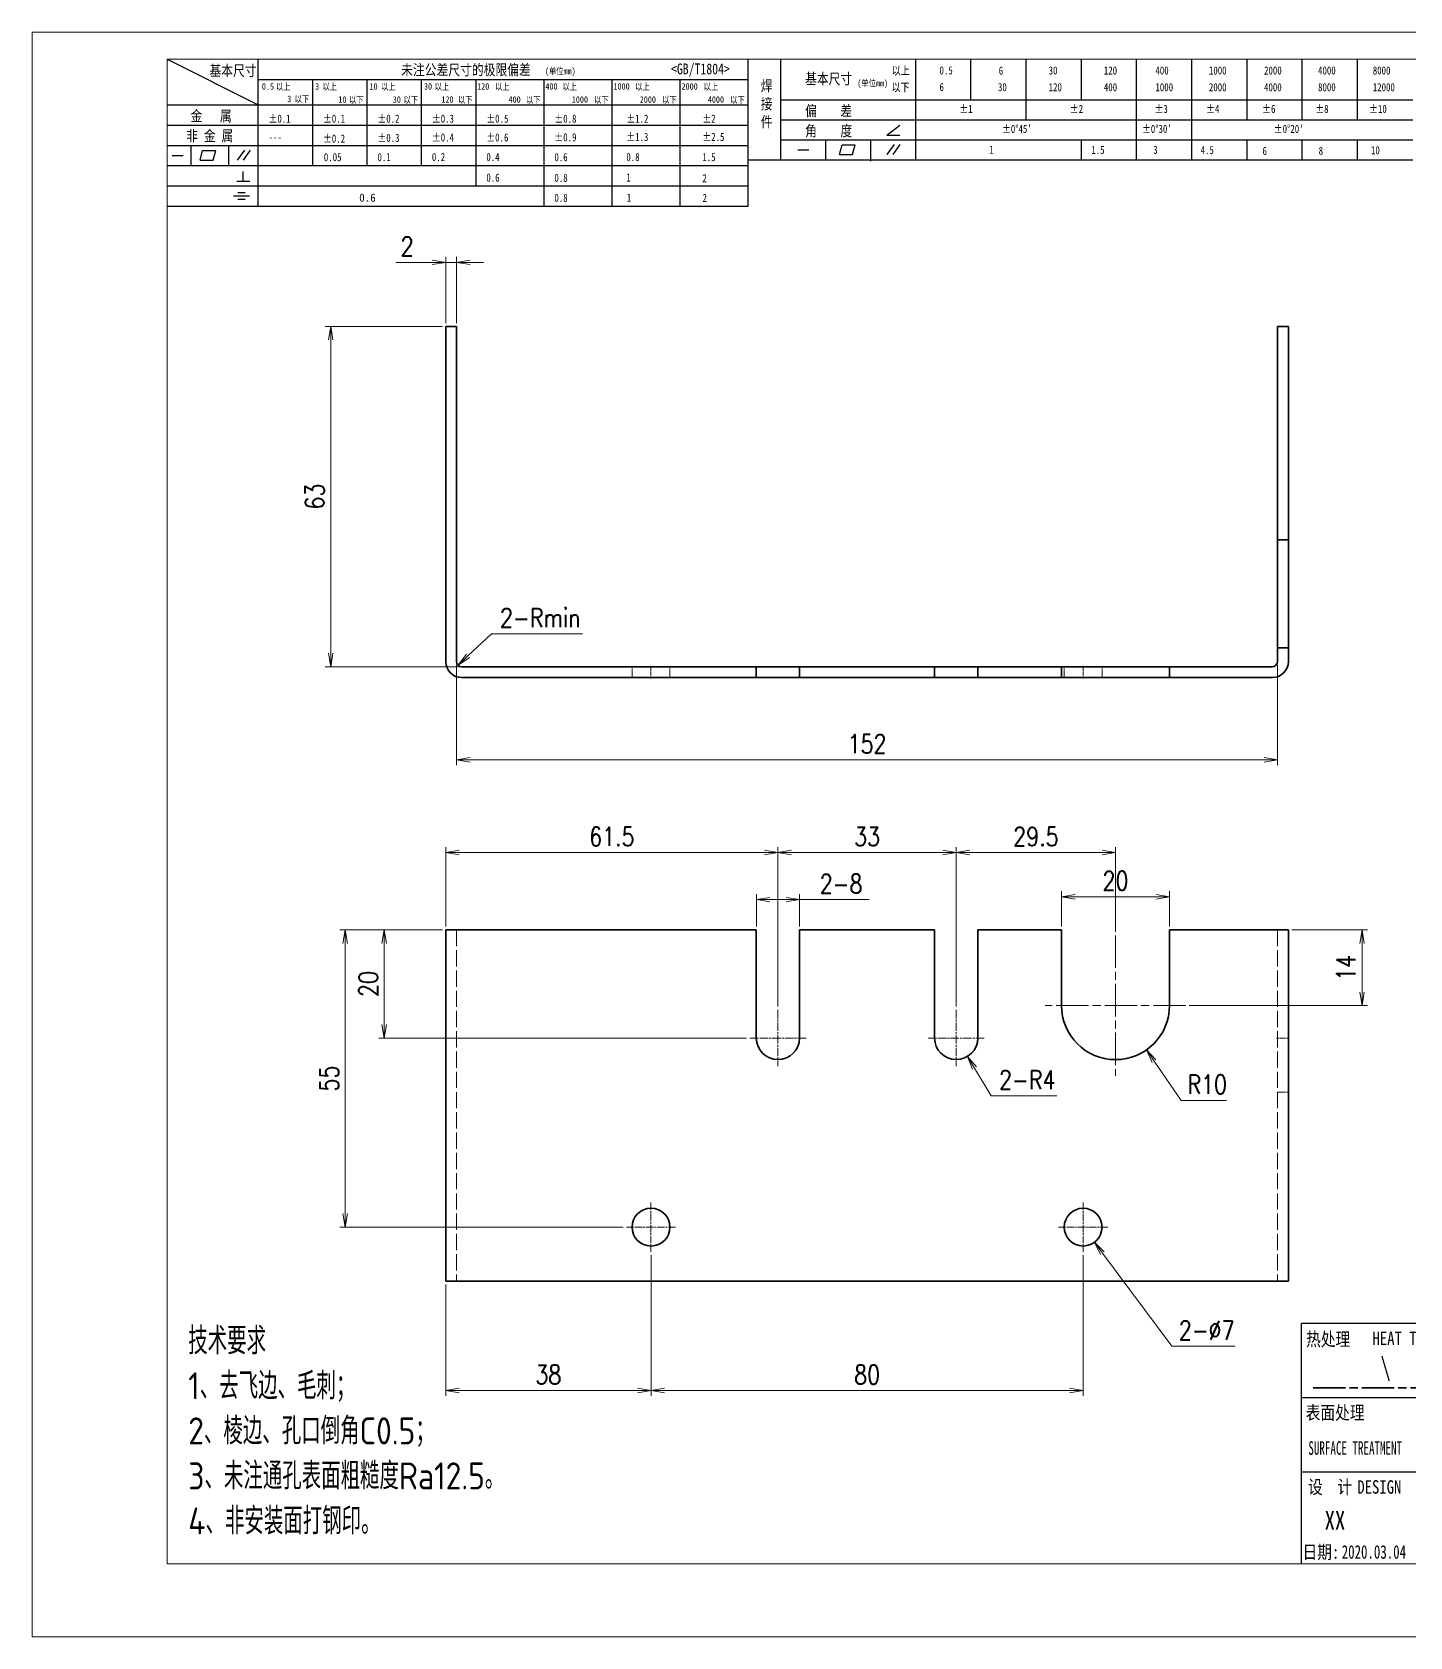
# Model space of a CAD drawing. Header units: inches. Extents: x 269 to 10986, y 1043 to 4337.
# Drawn here: x 7629.2 to 7884.3, y 1711.2 to 2008.2 of the extents above; entities that cross this region are included whole.
import ezdxf
from ezdxf.enums import TextEntityAlignment as Align

# ---------------------------------------------------------------- set-up
doc = ezdxf.new("R2010")
doc.units = ezdxf.units.IN
doc.header["$MEASUREMENT"] = 0
doc.linetypes.add('AM_ISO02W050x2', pattern=[3.75, 3, -0.75])
doc.linetypes.add('AM_ISO08W050x2', pattern=[9, 6, -0.75, 1.5, -0.75])
for name, color, linetype, lineweight in [('中心线', 2, 'AM_ISO08W050x2', 18), ('图框', 7, 'Continuous', 18), ('标注线', 3, 'Continuous', 18), ('热处理', 7, 'Continuous', 20), ('粗实线', 7, 'Continuous', 35), ('粗点划线', 6, 'AM_ISO08W050x2', 35), ('虚线', 1, 'AM_ISO02W050x2', 18)]:
    doc.layers.add(name, color=color, linetype=linetype, lineweight=lineweight)
doc.layers.add('图\\M+19E79\\M+195B6\\M+18E9A', color=7, linetype='Continuous')
doc.layers.add('打印', color=7, linetype='Continuous', lineweight=15, plot=False)
doc.layers.add('打印-禁用', color=7, linetype='Continuous', lineweight=15, plot=False)
doc.styles.add('DIM', font='romans.shx', dxfattribs={"width": 0.8, "bigfont": 'bigfont.shx'})
doc.styles.add('国标', font='simfang.ttf', dxfattribs={"width": 0.8})
doc.styles.add('机械长仿宋', font='gbenor.shx', dxfattribs={"height": 1, "bigfont": 'gbcbig.shx'})
doc.dimstyles.new('XR 1-1$0', dxfattribs={"dimtxt": 3.5, "dimasz": 2.5, "dimexe": 1, "dimexo": 0.625, "dimgap": 1.2, "dimtad": 1, "dimzin": 9, "dimdsep": 46, "dimtxsty": 'DIM', "dimblk": 'OPEN', "dimcen": 0, "dimclrd": 8, "dimclre": 8, "dimclrt": 2, "dimazin": 2, "dimtfac": 0.5, "dimtmove": 0, "dimatfit": 3, "dimldrblk": 'OPEN', "dimfxl": 0, "dimtolj": 2, "dimlwd": 18, "dimlwe": 18, "dimarcsym": 0})
doc.dimstyles.new('XR 1-1$3', dxfattribs={"dimtxt": 3.5, "dimasz": 2.5, "dimexe": 1, "dimexo": 0.625, "dimgap": 1.2, "dimtad": 1, "dimtoh": 1, "dimdsep": 46, "dimtxsty": 'DIM', "dimblk": 'OPEN', "dimcen": 0, "dimclrd": 8, "dimclre": 8, "dimclrt": 2, "dimazin": 2, "dimtfac": 0.5, "dimtofl": 0, "dimtmove": 0, "dimatfit": 3, "dimldrblk": 'OPEN', "dimfxl": 0, "dimtolj": 2, "dimlwd": 18, "dimlwe": 18, "dimarcsym": 0})
doc.dimstyles.new('XR 1-1$4', dxfattribs={"dimtxt": 3.5, "dimasz": 2.5, "dimexe": 1, "dimexo": 0.625, "dimgap": 1.2, "dimtad": 1, "dimtoh": 1, "dimdsep": 46, "dimtxsty": 'DIM', "dimblk": 'OPEN', "dimcen": 0, "dimclrd": 8, "dimclre": 8, "dimclrt": 2, "dimazin": 2, "dimtfac": 0.5, "dimtofl": 0, "dimtmove": 0, "dimatfit": 3, "dimldrblk": 'OPEN', "dimfxl": 0, "dimtolj": 2, "dimlwd": 18, "dimlwe": 18, "dimarcsym": 0})

# ---------------------------------------------------------------- blocks, each defined once
blk = doc.blocks.new('GZDEH零件A3图框V01版')
at = {"layer": '图\\M+19E79\\M+195B6\\M+18E9A', "color": 9}
for p, q in [((2882.49, -1554.46), (2899.37, -1562.92)), ((2899.37, -1581.67), (2899.37, -1554.46)), ((2990.09, -1581.67), (2990.09, -1554.46)), ((2996.09, -1573.08), (2996.09, -1554.46)), ((3021.09, -1561.98), (3021.09, -1554.46)), ((3031.31, -1561.98), (3031.31, -1554.46)), ((3041.53, -1561.98), (3041.53, -1554.46)), ((3051.75, -1561.98), (3051.75, -1554.46)), ((3061.98, -1561.98), (3061.98, -1554.46)), ((3072.2, -1561.98), (3072.2, -1554.46)), ((3082.42, -1561.98), (3082.42, -1554.46)), ((3092.64, -1561.98), (3092.64, -1554.46)), ((3102.86, -1561.98), (3102.86, -1554.46)), ((2899.37, -1558.24), (2990.09, -1558.24)), ((2909.45, -1574.17), (2909.45, -1558.24)), ((2919.53, -1574.17), (2919.53, -1558.24)), ((2929.61, -1574.17), (2929.61, -1558.24)), ((2939.69, -1577.92), (2939.69, -1558.24)), ((2952.29, -1581.67), (2952.29, -1558.24)), ((2964.89, -1581.67), (2964.89, -1558.24)), ((2977.49, -1581.67), (2977.49, -1558.24)), ((2996.09, -1561.98), (3113.09, -1561.98)), ((3021.09, -1573.08), (3021.09, -1561.98)), ((3041.53, -1565.68), (3041.53, -1561.98)), ((3061.98, -1573.08), (3061.98, -1561.98)), ((3072.2, -1573.08), (3072.2, -1561.98)), ((3082.42, -1565.68), (3082.42, -1561.98)), ((3092.64, -1565.68), (3092.64, -1561.98)), ((3102.86, -1565.68), (3102.86, -1561.98)), ((2882.49, -1562.92), (2990.09, -1562.92)), ((2882.49, -1566.67), (2990.09, -1566.67)), ((2996.09, -1565.68), (3113.09, -1565.68)), ((3015.75, -1568.51), (3018.15, -1566.66)), ((2882.49, -1570.42), (2990.09, -1570.42)), ((2886.92, -1574.12), (2886.92, -1570.42)), ((2893.91, -1574.12), (2893.91, -1570.42)), ((2996.09, -1569.38), (3113.09, -1569.38)), ((3004.42, -1573.08), (3004.42, -1569.38)), ((3006.97, -1572.12), (3007.45, -1570.33)), ((3007.45, -1570.33), (3009.86, -1570.33)), ((3009.39, -1572.12), (3009.86, -1570.33)), ((3012.75, -1573.08), (3012.75, -1569.38)), ((3015.75, -1568.51), (3018.15, -1568.51)), ((3015.81, -1572.12), (3017.15, -1570.26)), ((3016.89, -1572.12), (3018.23, -1570.26)), ((3051.75, -1573.08), (3051.75, -1569.38)), ((3082.42, -1573.08), (3082.42, -1569.48)), ((3092.64, -1573.08), (3092.64, -1569.38)), ((3102.86, -1573.08), (3102.86, -1569.38)), ((2883.43, -1572.27), (2885.49, -1572.27)), ((2888.59, -1573.16), (2889.07, -1571.37)), ((2888.59, -1573.16), (2891, -1573.16)), ((2889.07, -1571.37), (2891.48, -1571.37)), ((2891, -1573.16), (2891.48, -1571.37)), ((2895.52, -1573.16), (2896.85, -1571.3)), ((2896.6, -1573.16), (2897.94, -1571.3)), ((2990.09, -1573.08), (3113.09, -1573.08)), ((2999.26, -1571.23), (3001.32, -1571.23)), ((3006.97, -1572.12), (3009.39, -1572.12)), ((3012.75, -1573.33), (3012.75, -1573.08)), ((2882.49, -1574.17), (2990.09, -1574.17)), ((2895.42, -1577.05), (2897.81, -1577.05)), ((2896.58, -1577.05), (2896.58, -1575.28)), ((2882.49, -1577.92), (2990.09, -1577.92)), ((2894.79, -1579.77), (2897.77, -1579.77)), ((2895.57, -1579.17), (2896.92, -1579.17)), ((2882.49, -1581.67), (2990.09, -1581.67)), ((2895.57, -1580.37), (2896.93, -1580.37)), ((3272.49, -1788.46), (3092.49, -1788.46)), ((3181.99, -1802.21), (3092.49, -1802.21)), ((3181.99, -1815.96), (3092.49, -1815.96))]:
    blk.add_line(p, q, dxfattribs=at)
at = {"layer": '图\\M+19E79\\M+195B6\\M+18E9A', "color": 7}
blk.add_line((3272.49, -1788.46), (3092.49, -1788.46), dxfattribs=at)
at = {"layer": '图\\M+19E79\\M+195B6\\M+18E9A', "color": 9, "linetype": 'Continuous'}
blk.add_line((3092.49, -1832.96), (3092.49, -1788.46), dxfattribs=at)
at = {"layer": '图框', "linetype": 'Continuous'}
for p, q in [((2882.49, -1554.46), (2882.49, -1832.96)), ((3272.49, -1554.46), (2882.49, -1554.46)), ((2882.49, -1832.96), (3272.49, -1832.96))]:
    blk.add_line(p, q, dxfattribs=at)
at = {"layer": '打印-禁用', "linetype": 'Continuous'}
for p, q in [((2857.49, -1549.46), (2857.49, -1846.46)), ((3277.49, -1549.46), (2857.49, -1549.46)), ((2857.49, -1846.46), (3277.49, -1846.46))]:
    blk.add_line(p, q, dxfattribs=at)
at = {"layer": '图\\M+19E79\\M+195B6\\M+18E9A', "color": 9, "style": '国标'}
for s, height, width, p in [('基本尺寸', 2, 0.8, (2890.33, -1557.58)), ('未注公差尺寸的极限偏差', 2, 0.8, (2925.81, -1557.44)), ('<GB/T1804>', 2, 0.8, (2975.78, -1557.27)), ('以上', 1.5, 0.8, (3016.64, -1557.33)), ('0.5', 1.5, 0.8, (3025.49, -1557.3)), ('6', 1.5, 0.8, (3036.45, -1557.34)), ('30', 1.5, 0.8, (3045.69, -1557.31)), ('120', 1.5, 0.8, (3055.91, -1557.31)), ('400', 1.5, 0.8, (3065.46, -1557.31)), ('1000', 1.5, 0.8, (3075.36, -1557.31)), ('2000', 1.5, 0.8, (3085.57, -1557.31)), ('4000', 1.5, 0.8, (3095.57, -1557.31)), ('8000', 1.5, 0.8, (3105.7, -1557.31)), ('30', 1.2, 0.8, (2930.04, -1560.11)), ('基本尺寸', 2, 0.8, (3000.6, -1559.1)), ('以下', 1.5, 0.8, (3016.58, -1560.43)), ('6', 1.5, 0.8, (3025.49, -1560.38)), ('30', 1.5, 0.8, (3036.31, -1560.39)), ('120', 1.5, 0.8, (3045.69, -1560.41)), ('400', 1.5, 0.8, (3055.91, -1560.41)), ('1000', 1.5, 0.8, (3065.46, -1560.41)), ('2000', 1.5, 0.8, (3075.36, -1560.41)), ('4000', 1.5, 0.8, (3085.57, -1560.41)), ('8000', 1.5, 0.8, (3095.57, -1560.41)), ('12000', 1.5, 0.8, (3105.7, -1560.41)), ('金   属', 2, 0.8, (2886.82, -1565.98)), ('±0.1', 1.5, 0.8, (2901.27, -1566.23)), ('±0.1', 1.5, 0.8, (2911.35, -1566.23)), ('±0.2', 1.5, 0.8, (2921.43, -1566.23)), ('±0.3', 1.5, 0.8, (2931.51, -1566.23)), ('±0.5', 1.5, 0.8, (2941.59, -1566.23)), ('±0.8', 1.5, 0.8, (2954.19, -1566.23)), ('±1.2', 1.5, 0.8, (2967.51, -1566.23)), ('±2', 1.5, 0.8, (2981.58, -1566.23)), ('偏    差', 2, 0.8, (3000.6, -1565.04)), ('±1', 1.5, 0.8, (3029.16, -1564.42)), ('±2', 1.5, 0.8, (3049.61, -1564.42)), ('±3', 1.5, 0.8, (3065.3, -1564.42)), ('±4', 1.5, 0.8, (3074.85, -1564.42)), ('±6', 1.5, 0.8, (3085.22, -1564.42)), ('±8', 1.5, 0.8, (3095.06, -1564.42)), ('±10', 1.5, 0.8, (3105.02, -1564.42)), ('非 金 属', 2, 0.8, (2886.02, -1569.65)), ('±0.3', 1.5, 0.8, (2921.43, -1569.77)), ('±0.4', 1.5, 0.8, (2931.51, -1569.71)), ('±0.6', 1.5, 0.8, (2941.59, -1569.71)), ('±0.9', 1.5, 0.8, (2954.19, -1569.68)), ('±1.3', 1.5, 0.8, (2967.51, -1569.62)), ('±2.5', 1.5, 0.8, (2981.58, -1569.61)), ('角    度', 2, 0.8, (3000.6, -1568.74)), ("±0%%D45'", 1.5, 0.8, (3037.06, -1568.12)), ("±0%%D30'", 1.5, 0.8, (3062.98, -1568.12)), ("±0%%D20'", 1.5, 0.8, (3087.38, -1568.12)), ('---', 1.5, 0.8, (2901.27, -1569.65)), ('±0.2', 1.5, 0.8, (2911.35, -1569.92)), ('1', 1.5, 0.8, (3034.69, -1571.98)), ('1.5', 1.5, 0.8, (3053.59, -1572.01)), ('3', 1.5, 0.8, (3065.05, -1571.98)), ('4.5', 1.5, 0.8, (3073.82, -1572.05)), ('6', 1.5, 0.8, (3085.28, -1572.19)), ('8', 1.5, 0.8, (3095.68, -1572.15)), ('10', 1.5, 0.8, (3105.36, -1572.06)), ('0.1', 1.5, 0.8, (2921.43, -1573.34)), ('0.2', 1.5, 0.8, (2931.51, -1573.33)), ('0.4', 1.5, 0.8, (2941.59, -1573.33)), ('0.6', 1.5, 0.8, (2954.19, -1573.35)), ('0.8', 1.5, 0.8, (2967.51, -1573.33)), ('1.5', 1.5, 0.8, (2981.58, -1573.34)), ('0.6', 1.5, 0.8, (2941.59, -1577.14)), ('0.8', 1.5, 0.8, (2954.19, -1577.17)), ('1', 1.5, 0.8, (2967.51, -1577.12)), ('2', 1.5, 0.8, (2981.58, -1577.26)), ('0.8', 1.5, 0.8, (2954.19, -1580.87)), ('1', 1.5, 0.8, (2967.59, -1580.86)), ('2', 1.5, 0.8, (2981.62, -1580.89)), ('热处理', 2.5, 0.8, (3093.35, -1792.61)), ('表面处理', 2.5, 0.8, (3093.27, -1806.21)), ('SURFACE TREATMENT', 2.5, 0.6, (3093.77, -1812.75)), (' DESIGN', 2.5, 0.8, (3101.47, -1819.96))]:
    blk.add_text(s, height=height, dxfattribs=dict(at, width=width)).set_placement(p)
at = {"layer": '图\\M+19E79\\M+195B6\\M+18E9A', "color": 9, "lineweight": 15, "style": '国标', "width": 0.8}
for s, p in [('(单位mm)', (2952.44, -1557.27)), ('0.5', (2900.03, -1560.11)), ('以上', (2902.64, -1560.16)), ('3', (2909.88, -1560.11)), ('以上', (2911.25, -1560.16)), ('10', (2919.96, -1560.11)), ('以上', (2922.09, -1560.16)), ('以上', (2932.02, -1560.16)), ('120', (2939.88, -1560.11)), ('以上', (2943.21, -1560.16)), ('400', (2952.52, -1560.11)), ('以上', (2955.68, -1560.16)), ('1000', (2965.12, -1560.11)), ('以上', (2969.16, -1560.16)), ('2000', (2977.72, -1560.11)), ('以上', (2981.8, -1560.16)), ('(单位mm)', (3010.27, -1559.51)), ('3', (2904.73, -1562.41)), ('以下', (2906.1, -1562.46)), ('10', (2914.19, -1562.54)), ('以下', (2916.18, -1562.59)), ('30', (2924.27, -1562.54)), ('以下', (2926.26, -1562.59)), ('120', (2933.26, -1562.54)), ('以下', (2936.34, -1562.59)), ('400', (2945.7, -1562.54)), ('以下', (2948.94, -1562.59)), ('1000', (2957.41, -1562.54)), ('以下', (2961.54, -1562.59)), ('2000', (2969.99, -1562.54)), ('以下', (2974.14, -1562.59)), ('4000', (2982.59, -1562.54)), ('以下', (2986.74, -1562.59))]:
    blk.add_text(s, height=1.2, dxfattribs=at).set_placement(p)
at = {"layer": '图\\M+19E79\\M+195B6\\M+18E9A', "color": 9, "lineweight": 13, "style": '国标'}
blk.add_text('0.6', height=1.5, dxfattribs=at).set_placement((2918.05, -1580.85))
at = {"layer": '图\\M+19E79\\M+195B6\\M+18E9A', "color": 9, "style": '国标', "width": 0.8}
for s, p in [('HEAT TREAT', (3112.45, -1792.46)), ('设  计', (3097.79, -1819.96)), ('日期:', (3096.09, -1832))]:
    blk.add_text(s, height=2.5, dxfattribs=at).set_placement(p, align=Align.CENTER)
at = {"layer": '图\\M+19E79\\M+195B6\\M+18E9A', "color": 9, "style": '国标'}
for s, insert, char_height, width, attachment_point in [('焊\\P接\\P件', (2992.39, -1558.41), 2, 3.1877, 1), ('0.05', (2911.51, -1573.37), 1.5, 5.1982, 7)]:
    blk.add_mtext(s, dxfattribs=dict(at, insert=insert, char_height=char_height, width=width, attachment_point=attachment_point))
blk = doc.blocks.new('DEH A3')
at = {"layer": '图框'}
blk.add_blockref('GZDEH零件A3图框V01版', (-2857.49, 1846.46), dxfattribs=at)
blk = doc.blocks.new('_Open')
at = {"color": 0, "linetype": 'ByBlock', "lineweight": -2}
for p, q in [((-1, 0.17), (0, 0)), ((-1, -0.17), (0, 0)), ((0, 0), (-1, 0))]:
    blk.add_line(p, q, dxfattribs=at)
blk = doc.blocks.new('*D689')
at = {"layer": 'Defpoints', "color": 0, "transparency": 16777216}
for p in [(7684.46, 1953.77), (7705.76, 1953.77), (7708.76, 1890.77)]:
    blk.add_point(p, dxfattribs=at)
at = {"layer": '标注线', "color": 8, "lineweight": 18, "transparency": 16777216}
for p, q in [((7705.13, 1953.77), (7683.46, 1953.77)), ((7684.46, 1893.27), (7684.46, 1951.27)), ((7708.13, 1890.77), (7683.46, 1890.77))]:
    blk.add_line(p, q, dxfattribs=at)
at = {"layer": '标注线', "color": 8, "lineweight": 18, "transparency": 16777216, "xscale": 2.5, "yscale": 2.5, "zscale": 2.5}
for p, rotation in [((7684.46, 1953.77), 90), ((7684.46, 1890.77), 270)]:
    blk.add_blockref('_Open', p, dxfattribs=dict(at, rotation=rotation))
at = {"layer": '标注线', "color": 2, "transparency": 16777216, "insert": (7681.51, 1922.27), "char_height": 3.5, "attachment_point": 5, "rotation": 90, "style": 'DIM'}
blk.add_mtext('\\A2;63', dxfattribs=at)
blk = doc.blocks.new('*D690')
at = {"layer": 'Defpoints', "color": 0, "transparency": 16777216}
for p in [(7707.76, 1891.77), (7859.76, 1891.77), (7859.76, 1873.56)]:
    blk.add_point(p, dxfattribs=at)
at = {"layer": '标注线', "color": 8, "lineweight": 18, "transparency": 16777216}
for p, q in [((7707.76, 1891.14), (7707.76, 1872.56)), ((7859.76, 1891.14), (7859.76, 1872.56)), ((7710.26, 1873.56), (7857.26, 1873.56))]:
    blk.add_line(p, q, dxfattribs=at)
at = {"layer": '标注线', "color": 8, "lineweight": 18, "transparency": 16777216, "xscale": 2.5, "yscale": 2.5, "zscale": 2.5, "rotation": 180}
blk.add_blockref('_Open', (7707.76, 1873.56), dxfattribs=at)
at = {"layer": '标注线', "color": 8, "lineweight": 18, "transparency": 16777216, "xscale": 2.5, "yscale": 2.5, "zscale": 2.5}
blk.add_blockref('_Open', (7859.76, 1873.56), dxfattribs=at)
at = {"layer": '标注线', "color": 2, "transparency": 16777216, "insert": (7783.76, 1876.51), "char_height": 3.5, "attachment_point": 5, "style": 'DIM'}
blk.add_mtext('\\A2;152', dxfattribs=at)
blk = doc.blocks.new('*D691')
at = {"layer": 'Defpoints', "color": 0, "transparency": 16777216}
for p in [(7705.76, 1965.62), (7705.76, 1953.77), (7707.76, 1953.77)]:
    blk.add_point(p, dxfattribs=at)
at = {"layer": '标注线', "color": 8, "lineweight": 18, "transparency": 16777216}
for p, q in [((7705.76, 1954.39), (7705.76, 1966.62)), ((7707.76, 1954.39), (7707.76, 1966.62)), ((7703.26, 1965.62), (7696.49, 1965.62)), ((7707.76, 1965.62), (7705.76, 1965.62)), ((7710.26, 1965.62), (7712.76, 1965.62))]:
    blk.add_line(p, q, dxfattribs=at)
at = {"layer": '标注线', "color": 8, "lineweight": 18, "transparency": 16777216, "xscale": 2.5, "yscale": 2.5, "zscale": 2.5}
blk.add_blockref('_Open', (7705.76, 1965.62), dxfattribs=at)
at = {"layer": '标注线', "color": 8, "lineweight": 18, "transparency": 16777216, "xscale": 2.5, "yscale": 2.5, "zscale": 2.5, "rotation": 180}
blk.add_blockref('_Open', (7707.76, 1965.62), dxfattribs=at)
at = {"layer": '标注线', "color": 2, "transparency": 16777216, "insert": (7698.62, 1968.57), "char_height": 3.5, "attachment_point": 5, "style": 'DIM'}
blk.add_mtext('\\A2;2', dxfattribs=at)
blk = doc.blocks.new('*D692')
at = {"layer": 'Defpoints', "color": 0, "transparency": 16777216}
for p in [(7708.03, 1891.09), (7708.76, 1891.77)]:
    blk.add_point(p, dxfattribs=at)
at = {"layer": '标注线', "color": 8, "lineweight": 18, "transparency": 16777216}
for p, q in [((7714.25, 1896.88), (7709.86, 1892.79)), ((7731.05, 1896.88), (7714.25, 1896.88))]:
    blk.add_line(p, q, dxfattribs=at)
at = {"layer": '标注线', "color": 8, "lineweight": 18, "transparency": 16777216, "xscale": 2.5, "yscale": 2.5, "zscale": 2.5, "rotation": 222.9325250744045}
blk.add_blockref('_Open', (7708.03, 1891.09), dxfattribs=at)
at = {"layer": '标注线', "color": 2, "transparency": 16777216, "insert": (7723.25, 1899.83), "char_height": 3.5, "attachment_point": 5, "style": 'DIM'}
blk.add_mtext('\\A2;{\\Fromans,bigfont|c134;2-Rmin}', dxfattribs=at)
blk = doc.blocks.new('*D698')
at = {"layer": 'Defpoints', "color": 0, "transparency": 16777216}
for p in [(7743.76, 1782.52), (7705.76, 1777.07), (7743.76, 1756.84)]:
    blk.add_point(p, dxfattribs=at)
at = {"layer": '标注线', "color": 8, "lineweight": 18, "transparency": 16777216}
for p, q in [((7743.76, 1781.9), (7743.76, 1755.84)), ((7705.76, 1776.45), (7705.76, 1755.84)), ((7708.26, 1756.84), (7741.26, 1756.84))]:
    blk.add_line(p, q, dxfattribs=at)
at = {"layer": '标注线', "color": 8, "lineweight": 18, "transparency": 16777216, "xscale": 2.5, "yscale": 2.5, "zscale": 2.5, "rotation": 180}
blk.add_blockref('_Open', (7705.76, 1756.84), dxfattribs=at)
at = {"layer": '标注线', "color": 8, "lineweight": 18, "transparency": 16777216, "xscale": 2.5, "yscale": 2.5, "zscale": 2.5}
blk.add_blockref('_Open', (7743.76, 1756.84), dxfattribs=at)
at = {"layer": '标注线', "color": 2, "transparency": 16777216, "insert": (7724.76, 1759.79), "char_height": 3.5, "attachment_point": 5, "style": 'DIM'}
blk.add_mtext('\\A2;38', dxfattribs=at)
blk = doc.blocks.new('*D699')
at = {"layer": 'Defpoints', "color": 0, "transparency": 16777216}
for p in [(7823.76, 1782.52), (7743.76, 1781.9), (7823.76, 1756.84)]:
    blk.add_point(p, dxfattribs=at)
at = {"layer": '标注线', "color": 8, "lineweight": 18, "transparency": 16777216}
for p, q in [((7743.76, 1781.27), (7743.76, 1755.84)), ((7823.76, 1781.9), (7823.76, 1755.84)), ((7746.26, 1756.84), (7821.26, 1756.84))]:
    blk.add_line(p, q, dxfattribs=at)
at = {"layer": '标注线', "color": 8, "lineweight": 18, "transparency": 16777216, "xscale": 2.5, "yscale": 2.5, "zscale": 2.5, "rotation": 180}
blk.add_blockref('_Open', (7743.76, 1756.84), dxfattribs=at)
at = {"layer": '标注线', "color": 8, "lineweight": 18, "transparency": 16777216, "xscale": 2.5, "yscale": 2.5, "zscale": 2.5}
blk.add_blockref('_Open', (7823.76, 1756.84), dxfattribs=at)
at = {"layer": '标注线', "color": 2, "transparency": 16777216, "insert": (7783.76, 1759.79), "char_height": 3.5, "attachment_point": 5, "style": 'DIM'}
blk.add_mtext('\\A2;80', dxfattribs=at)
blk = doc.blocks.new('*D700')
at = {"layer": 'Defpoints', "color": 0, "transparency": 16777216}
for p in [(7687.12, 1842.07), (7705.76, 1842.07), (7739.21, 1787.07)]:
    blk.add_point(p, dxfattribs=at)
at = {"layer": '标注线', "color": 8, "lineweight": 18, "transparency": 16777216}
for p, q in [((7705.13, 1842.07), (7686.12, 1842.07)), ((7687.12, 1789.57), (7687.12, 1839.57)), ((7738.58, 1787.07), (7686.12, 1787.07))]:
    blk.add_line(p, q, dxfattribs=at)
at = {"layer": '标注线', "color": 8, "lineweight": 18, "transparency": 16777216, "xscale": 2.5, "yscale": 2.5, "zscale": 2.5}
for p, rotation in [((7687.12, 1842.07), 90), ((7687.12, 1787.07), 270)]:
    blk.add_blockref('_Open', p, dxfattribs=dict(at, rotation=rotation))
at = {"layer": '标注线', "color": 2, "transparency": 16777216, "insert": (7684.17, 1814.57), "char_height": 3.5, "attachment_point": 5, "rotation": 90, "style": 'DIM'}
blk.add_mtext('\\A2;55', dxfattribs=at)
blk = doc.blocks.new('*D701')
at = {"layer": 'Defpoints', "color": 0, "transparency": 16777216}
for p in [(7694.36, 1842.07), (7696.95, 1842.07), (7762.06, 1822.07)]:
    blk.add_point(p, dxfattribs=at)
at = {"layer": '标注线', "color": 8, "lineweight": 18, "transparency": 16777216}
for p, q in [((7696.33, 1842.07), (7693.36, 1842.07)), ((7694.36, 1824.57), (7694.36, 1839.57)), ((7761.43, 1822.07), (7693.36, 1822.07))]:
    blk.add_line(p, q, dxfattribs=at)
at = {"layer": '标注线', "color": 8, "lineweight": 18, "transparency": 16777216, "xscale": 2.5, "yscale": 2.5, "zscale": 2.5}
for p, rotation in [((7694.36, 1842.07), 90), ((7694.36, 1822.07), 270)]:
    blk.add_blockref('_Open', p, dxfattribs=dict(at, rotation=rotation))
at = {"layer": '标注线', "color": 2, "transparency": 16777216, "insert": (7691.41, 1832.07), "char_height": 3.5, "attachment_point": 5, "rotation": 90, "style": 'DIM'}
blk.add_mtext('\\A2;20', dxfattribs=at)
blk = doc.blocks.new('*D702')
at = {"layer": 'Defpoints', "color": 0, "transparency": 16777216}
for p in [(7861.76, 1842.07), (7875.39, 1842.07), (7842.76, 1828.07)]:
    blk.add_point(p, dxfattribs=at)
at = {"layer": '标注线', "color": 8, "lineweight": 18, "transparency": 16777216}
for p, q in [((7862.38, 1842.07), (7876.39, 1842.07)), ((7875.39, 1830.57), (7875.39, 1839.57)), ((7843.38, 1828.07), (7876.39, 1828.07))]:
    blk.add_line(p, q, dxfattribs=at)
at = {"layer": '标注线', "color": 8, "lineweight": 18, "transparency": 16777216, "xscale": 2.5, "yscale": 2.5, "zscale": 2.5}
for p, rotation in [((7875.39, 1842.07), 90), ((7875.39, 1828.07), 270)]:
    blk.add_blockref('_Open', p, dxfattribs=dict(at, rotation=rotation))
at = {"layer": '标注线', "color": 2, "transparency": 16777216, "insert": (7872.44, 1835.07), "char_height": 3.5, "attachment_point": 5, "rotation": 90, "style": 'DIM'}
blk.add_mtext('\\A2;14', dxfattribs=at)
blk = doc.blocks.new('*D703')
at = {"layer": 'Defpoints', "color": 0, "transparency": 16777216}
for p in [(7705.76, 1856.41), (7705.76, 1842.07), (7767.26, 1827.27)]:
    blk.add_point(p, dxfattribs=at)
at = {"layer": '标注线', "color": 8, "lineweight": 18, "transparency": 16777216}
for p, q in [((7705.76, 1842.7), (7705.76, 1857.41)), ((7764.76, 1856.41), (7708.26, 1856.41)), ((7767.26, 1827.9), (7767.26, 1857.41))]:
    blk.add_line(p, q, dxfattribs=at)
at = {"layer": '标注线', "color": 8, "lineweight": 18, "transparency": 16777216, "xscale": 2.5, "yscale": 2.5, "zscale": 2.5, "rotation": 180}
blk.add_blockref('_Open', (7705.76, 1856.41), dxfattribs=at)
at = {"layer": '标注线', "color": 8, "lineweight": 18, "transparency": 16777216, "xscale": 2.5, "yscale": 2.5, "zscale": 2.5}
blk.add_blockref('_Open', (7767.26, 1856.41), dxfattribs=at)
at = {"layer": '标注线', "color": 2, "transparency": 16777216, "insert": (7736.51, 1859.36), "char_height": 3.5, "attachment_point": 5, "style": 'DIM'}
blk.add_mtext('\\A2;61.5', dxfattribs=at)
blk = doc.blocks.new('*D704')
at = {"layer": 'Defpoints', "color": 0, "transparency": 16777216}
for p in [(7800.26, 1856.41), (7767.26, 1846.99), (7800.26, 1827.27)]:
    blk.add_point(p, dxfattribs=at)
at = {"layer": '标注线', "color": 8, "lineweight": 18, "transparency": 16777216}
for p, q in [((7767.26, 1847.61), (7767.26, 1857.41)), ((7769.76, 1856.41), (7797.76, 1856.41)), ((7800.26, 1827.9), (7800.26, 1857.41))]:
    blk.add_line(p, q, dxfattribs=at)
at = {"layer": '标注线', "color": 8, "lineweight": 18, "transparency": 16777216, "xscale": 2.5, "yscale": 2.5, "zscale": 2.5, "rotation": 180}
blk.add_blockref('_Open', (7767.26, 1856.41), dxfattribs=at)
at = {"layer": '标注线', "color": 8, "lineweight": 18, "transparency": 16777216, "xscale": 2.5, "yscale": 2.5, "zscale": 2.5}
blk.add_blockref('_Open', (7800.26, 1856.41), dxfattribs=at)
at = {"layer": '标注线', "color": 2, "transparency": 16777216, "insert": (7783.76, 1859.36), "char_height": 3.5, "attachment_point": 5, "style": 'DIM'}
blk.add_mtext('\\A2;33', dxfattribs=at)
blk = doc.blocks.new('*D705')
at = {"layer": 'Defpoints', "color": 0, "transparency": 16777216}
for p in [(7800.26, 1856.41), (7800.26, 1847.4), (7829.76, 1841.07)]:
    blk.add_point(p, dxfattribs=at)
at = {"layer": '标注线', "color": 8, "lineweight": 18, "transparency": 16777216}
for p, q in [((7800.26, 1848.03), (7800.26, 1857.41)), ((7827.26, 1856.41), (7802.76, 1856.41)), ((7829.76, 1841.7), (7829.76, 1857.41))]:
    blk.add_line(p, q, dxfattribs=at)
at = {"layer": '标注线', "color": 8, "lineweight": 18, "transparency": 16777216, "xscale": 2.5, "yscale": 2.5, "zscale": 2.5, "rotation": 180}
blk.add_blockref('_Open', (7800.26, 1856.41), dxfattribs=at)
at = {"layer": '标注线', "color": 8, "lineweight": 18, "transparency": 16777216, "xscale": 2.5, "yscale": 2.5, "zscale": 2.5}
blk.add_blockref('_Open', (7829.76, 1856.41), dxfattribs=at)
at = {"layer": '标注线', "color": 2, "transparency": 16777216, "insert": (7815.01, 1859.36), "char_height": 3.5, "attachment_point": 5, "style": 'DIM'}
blk.add_mtext('\\A2;29.5', dxfattribs=at)
blk = doc.blocks.new('*D706')
at = {"layer": 'Defpoints', "color": 0, "transparency": 16777216}
for p in [(7771.26, 1847.68), (7763.26, 1842.07), (7771.26, 1842.07)]:
    blk.add_point(p, dxfattribs=at)
at = {"layer": '标注线', "color": 8, "lineweight": 18, "transparency": 16777216}
for p, q in [((7763.26, 1842.7), (7763.26, 1848.68)), ((7765.76, 1847.68), (7768.76, 1847.68)), ((7771.26, 1842.7), (7771.26, 1848.68)), ((7771.26, 1847.68), (7784.16, 1847.68))]:
    blk.add_line(p, q, dxfattribs=at)
at = {"layer": '标注线', "color": 8, "lineweight": 18, "transparency": 16777216, "xscale": 2.5, "yscale": 2.5, "zscale": 2.5, "rotation": 180}
blk.add_blockref('_Open', (7763.26, 1847.68), dxfattribs=at)
at = {"layer": '标注线', "color": 8, "lineweight": 18, "transparency": 16777216, "xscale": 2.5, "yscale": 2.5, "zscale": 2.5}
blk.add_blockref('_Open', (7771.26, 1847.68), dxfattribs=at)
at = {"layer": '标注线', "color": 2, "transparency": 16777216, "insert": (7778.96, 1850.63), "char_height": 3.5, "attachment_point": 5, "style": 'DIM'}
blk.add_mtext('\\A2;{\\Fromans,bigfont|c134;2-}8', dxfattribs=at)
blk = doc.blocks.new('*D707')
at = {"layer": 'Defpoints', "color": 0, "transparency": 16777216}
for p in [(7839.76, 1848.22), (7819.76, 1842.07), (7839.76, 1842.07)]:
    blk.add_point(p, dxfattribs=at)
at = {"layer": '标注线', "color": 8, "lineweight": 18, "transparency": 16777216}
for p, q in [((7819.76, 1842.7), (7819.76, 1849.22)), ((7822.26, 1848.22), (7837.26, 1848.22)), ((7839.76, 1842.7), (7839.76, 1849.22))]:
    blk.add_line(p, q, dxfattribs=at)
at = {"layer": '标注线', "color": 8, "lineweight": 18, "transparency": 16777216, "xscale": 2.5, "yscale": 2.5, "zscale": 2.5, "rotation": 180}
blk.add_blockref('_Open', (7819.76, 1848.22), dxfattribs=at)
at = {"layer": '标注线', "color": 8, "lineweight": 18, "transparency": 16777216, "xscale": 2.5, "yscale": 2.5, "zscale": 2.5}
blk.add_blockref('_Open', (7839.76, 1848.22), dxfattribs=at)
at = {"layer": '标注线', "color": 2, "transparency": 16777216, "insert": (7829.76, 1851.17), "char_height": 3.5, "attachment_point": 5, "style": 'DIM'}
blk.add_mtext('\\A2;20', dxfattribs=at)
blk = doc.blocks.new('*D708')
at = {"layer": 'Defpoints', "color": 0, "transparency": 16777216}
for p in [(7829.76, 1828.07), (7835.46, 1819.86)]:
    blk.add_point(p, dxfattribs=at)
at = {"layer": '标注线', "color": 8, "lineweight": 18, "transparency": 16777216}
for p, q in [((7841.93, 1810.53), (7836.89, 1817.8)), ((7850.33, 1810.53), (7841.93, 1810.53))]:
    blk.add_line(p, q, dxfattribs=at)
at = {"layer": '标注线', "color": 8, "lineweight": 18, "transparency": 16777216, "xscale": 2.5, "yscale": 2.5, "zscale": 2.5, "rotation": 124.7650040463235}
blk.add_blockref('_Open', (7835.46, 1819.86), dxfattribs=at)
at = {"layer": '标注线', "color": 2, "transparency": 16777216, "insert": (7846.73, 1813.48), "char_height": 3.5, "attachment_point": 5, "style": 'DIM'}
blk.add_mtext('\\A2;R10', dxfattribs=at)
blk = doc.blocks.new('*D709')
at = {"layer": 'Defpoints', "color": 0, "transparency": 16777216}
for p in [(7800.26, 1822.07), (7802.33, 1818.65)]:
    blk.add_point(p, dxfattribs=at)
at = {"layer": '标注线', "color": 8, "lineweight": 18, "transparency": 16777216}
for p, q in [((7806.75, 1811.39), (7803.63, 1816.52)), ((7818.88, 1811.39), (7806.75, 1811.39))]:
    blk.add_line(p, q, dxfattribs=at)
at = {"layer": '标注线', "color": 8, "lineweight": 18, "transparency": 16777216, "xscale": 2.5, "yscale": 2.5, "zscale": 2.5, "rotation": 121.2875277247163}
blk.add_blockref('_Open', (7802.33, 1818.65), dxfattribs=at)
at = {"layer": '标注线', "color": 2, "transparency": 16777216, "insert": (7813.42, 1814.34), "char_height": 3.5, "attachment_point": 5, "style": 'DIM'}
blk.add_mtext('\\A2;{\\Fromans,bigfont|c134;2-}R4', dxfattribs=at)
blk = doc.blocks.new('*D710')
at = {"layer": 'Defpoints', "color": 0, "transparency": 16777216}
for p in [(7821.67, 1789.88), (7825.85, 1784.26)]:
    blk.add_point(p, dxfattribs=at)
at = {"layer": '标注线', "color": 8, "lineweight": 18, "transparency": 16777216}
for p, q in [((7840.16, 1765.04), (7827.34, 1782.26)), ((7851.89, 1765.04), (7840.16, 1765.04))]:
    blk.add_line(p, q, dxfattribs=at)
at = {"layer": '标注线', "color": 8, "lineweight": 18, "transparency": 16777216, "xscale": 2.5, "yscale": 2.5, "zscale": 2.5, "rotation": 126.6636203175028}
blk.add_blockref('_Open', (7825.85, 1784.26), dxfattribs=at)
at = {"layer": '标注线', "color": 2, "transparency": 16777216, "insert": (7846.63, 1767.99), "char_height": 3.5, "attachment_point": 5, "style": 'DIM'}
blk.add_mtext('\\A2;2-%%c7', dxfattribs=at)

msp = doc.modelspace()

# ---------------------------------------------------------------- linework, layer by layer
at = {"layer": '中心线', "ltscale": 0.060015}
for p, q in [((7743.757, 1890.967), (7743.757, 1888.567)), ((7823.757, 1890.967), (7823.757, 1888.567))]:
    msp.add_line(p, q, dxfattribs=at)
at = {"layer": '中心线'}
for p, q in [((7829.757, 1841.072), (7829.757, 1815.072)), ((7842.757, 1828.072), (7816.757, 1828.072))]:
    msp.add_line(p, q, dxfattribs=at)
at = {"layer": '中心线', "ltscale": 0.26}
for p, q in [((7767.257, 1827.272), (7767.257, 1816.872)), ((7800.257, 1827.272), (7800.257, 1816.872)), ((7772.457, 1822.072), (7762.057, 1822.072)), ((7805.457, 1822.072), (7795.057, 1822.072))]:
    msp.add_line(p, q, dxfattribs=at)
at = {"layer": '中心线', "ltscale": 0.06}
msp.add_line((7859.557, 1822.072), (7861.957, 1822.072), dxfattribs=at)
at = {"layer": '中心线', "ltscale": 0.2275}
for p, q in [((7743.757, 1791.622), (7743.757, 1782.522)), ((7823.757, 1791.622), (7823.757, 1782.522)), ((7748.307, 1787.072), (7739.207, 1787.072)), ((7828.307, 1787.072), (7819.207, 1787.072))]:
    msp.add_line(p, q, dxfattribs=at)
at = {"layer": '打印'}
msp.add_lwpolyline([(7629.176, 2008.236), (8049.176, 2008.236), (8049.176, 1711.236), (7629.176, 1711.236)], close=True, dxfattribs=at)
at = {"layer": '粗实线', "ltscale": 0.05}
for p, q in [((7707.757, 1953.767), (7705.757, 1953.767)), ((7861.757, 1953.767), (7859.757, 1953.767)), ((7861.757, 1914.267), (7859.757, 1914.267)), ((7861.757, 1894.267), (7859.757, 1894.267)), ((7763.257, 1890.767), (7763.257, 1888.767)), ((7771.257, 1890.767), (7771.257, 1888.767)), ((7796.257, 1890.767), (7796.257, 1888.767)), ((7804.257, 1890.767), (7804.257, 1888.767)), ((7819.757, 1888.767), (7819.757, 1890.767)), ((7839.757, 1888.767), (7839.757, 1890.767))]:
    msp.add_line(p, q, dxfattribs=at)
at = {"layer": '粗实线'}
for p, q in [((7705.757, 1953.767), (7705.757, 1891.767)), ((7707.757, 1891.767), (7707.757, 1953.767)), ((7859.757, 1953.767), (7859.757, 1914.267)), ((7861.757, 1914.267), (7861.757, 1953.767)), ((7859.757, 1914.267), (7859.757, 1894.267)), ((7861.757, 1894.267), (7861.757, 1914.267)), ((7708.757, 1890.767), (7763.257, 1890.767)), ((7796.257, 1890.767), (7771.257, 1890.767)), ((7839.757, 1890.767), (7819.757, 1890.767)), ((7763.257, 1888.767), (7708.757, 1888.767)), ((7771.257, 1888.767), (7796.257, 1888.767)), ((7819.757, 1888.767), (7839.757, 1888.767)), ((7705.757, 1842.072), (7705.757, 1777.072)), ((7763.257, 1842.072), (7708.757, 1842.072)), ((7763.257, 1842.072), (7763.257, 1822.072)), ((7771.257, 1842.072), (7796.257, 1842.072)), ((7771.257, 1822.072), (7771.257, 1842.072)), ((7796.257, 1842.072), (7796.257, 1822.072)), ((7804.257, 1822.072), (7804.257, 1842.072)), ((7861.757, 1842.072), (7861.757, 1777.072)), ((7708.757, 1777.072), (7858.757, 1777.072))]:
    msp.add_line(p, q, dxfattribs=at)
at = {"layer": '粗实线', "ltscale": 0.0625}
for p, q in [((7859.757, 1894.267), (7859.757, 1891.767)), ((7861.757, 1891.767), (7861.757, 1894.267))]:
    msp.add_line(p, q, dxfattribs=at)
at = {"layer": '粗实线', "ltscale": 0.2}
for p, q in [((7771.257, 1890.767), (7763.257, 1890.767)), ((7804.257, 1890.767), (7796.257, 1890.767)), ((7771.257, 1888.767), (7763.257, 1888.767)), ((7804.257, 1888.767), (7796.257, 1888.767))]:
    msp.add_line(p, q, dxfattribs=at)
at = {"layer": '粗实线', "ltscale": 0.3875}
for p, q in [((7819.757, 1890.767), (7804.257, 1890.767)), ((7804.257, 1888.767), (7819.757, 1888.767)), ((7804.257, 1842.072), (7819.757, 1842.072))]:
    msp.add_line(p, q, dxfattribs=at)
at = {"layer": '粗实线', "ltscale": 0.475}
for p, q in [((7858.757, 1890.767), (7839.757, 1890.767)), ((7839.757, 1888.767), (7858.757, 1888.767)), ((7839.757, 1842.072), (7858.757, 1842.072))]:
    msp.add_line(p, q, dxfattribs=at)
at = {"layer": '粗实线', "ltscale": 0.075}
for p, q in [((7705.757, 1842.072), (7708.757, 1842.072)), ((7861.757, 1842.072), (7858.757, 1842.072)), ((7705.757, 1777.072), (7708.757, 1777.072)), ((7858.757, 1777.072), (7861.757, 1777.072))]:
    msp.add_line(p, q, dxfattribs=at)
at = {"layer": '粗实线', "ltscale": 0.35}
for p, q in [((7819.757, 1828.072), (7819.757, 1842.072)), ((7839.757, 1842.072), (7839.757, 1828.072))]:
    msp.add_line(p, q, dxfattribs=at)
at = {"layer": '粗实线'}
for centre in [(7743.757, 1787.072), (7823.757, 1787.072)]:
    msp.add_circle(centre, 3.5, dxfattribs=at)
for centre, radius, start, end in [((7708.757, 1891.767), 3, 180, 270), ((7708.757, 1891.767), 1, 180, 270), ((7858.757, 1891.767), 1, 270, 360), ((7858.757, 1891.767), 3, 270, 360), ((7829.757, 1828.072), 10, 180, 0), ((7767.257, 1822.072), 4, 180, 0), ((7800.257, 1822.072), 4, 180, 0)]:
    msp.add_arc(centre, radius, start, end, dxfattribs=at)
at = {"layer": '粗点划线', "linetype": 'AM_ISO08W050x2'}
msp.add_line((7866.35, 1757.308), (7894.212, 1757.308), dxfattribs=at)
at = {"layer": '虚线', "ltscale": 0.05}
for p, q in [((7740.257, 1890.767), (7740.257, 1888.767)), ((7747.257, 1890.767), (7747.257, 1888.767)), ((7820.257, 1890.767), (7820.257, 1888.767)), ((7827.257, 1890.767), (7827.257, 1888.767)), ((7859.757, 1812.072), (7861.757, 1812.072))]:
    msp.add_line(p, q, dxfattribs=at)
at = {"layer": '虚线'}
for p, q in [((7707.757, 1842.072), (7707.757, 1777.072)), ((7859.757, 1842.072), (7859.757, 1777.072))]:
    msp.add_line(p, q, dxfattribs=at)

# ---------------------------------------------------------------- block references
at = {"layer": '图框'}
msp.add_blockref('DEH A3', (7629.176, 1711.236), dxfattribs=at)

# ---------------------------------------------------------------- texts
at = {"layer": '图\\M+19E79\\M+195B6\\M+18E9A', "color": 3, "style": '国标'}
for s, height, width, p in [('XX', 3.5, 0.8, (7868.474, 1731.053)), ('2020.03.04', 2.5, 0.7, (7871.639, 1725.716))]:
    msp.add_text(s, height=height, dxfattribs=dict(at, width=width)).set_placement(p)
at = {"layer": '标注线', "color": 2, "insert": (7658.089, 1730.167), "char_height": 5, "width": 114.82461, "attachment_point": 7, "style": '机械长仿宋'}
msp.add_mtext('\\A2;技术要求\\P1、去飞边、毛刺；\\P2、棱边、孔口倒角C0.5；\\P3、未注通孔表面粗糙度Ra12.5。\\P4、非安装面打钢印。', dxfattribs=at)
at = {"layer": '热处理', "color": 3, "style": '国标', "width": 0.8}
msp.add_text('\\', height=3.5, dxfattribs=at).set_placement((7879.755, 1759.433), align=Align.CENTER)

# ---------------------------------------------------------------- dimensions: what is measured, and where the dimension line sits
at = {"layer": '标注线'}
for base, p1, p2, picture, middle in [((7705.757, 1965.622), (7707.757, 1953.767), (7705.757, 1953.767), '*D691', (7698.624, 1968.572)), ((7859.757, 1873.558), (7707.757, 1891.767), (7859.757, 1891.767), '*D690', (7783.757, 1876.508)), ((7705.757, 1856.407), (7767.257, 1827.272), (7705.757, 1842.072), '*D703', (7736.507, 1859.357)), ((7800.257, 1856.407), (7767.257, 1846.989), (7800.257, 1827.272), '*D704', (7783.757, 1859.357)), ((7800.257, 1856.407), (7829.757, 1841.072), (7800.257, 1847.403), '*D705', (7815.007, 1859.357)), ((7839.757, 1848.224), (7819.757, 1842.072), (7839.757, 1842.072), '*D707', (7829.757, 1851.174)), ((7743.757, 1756.844), (7705.757, 1777.072), (7743.757, 1782.522), '*D698', (7724.757, 1759.794)), ((7823.757, 1756.844), (7743.757, 1781.897), (7823.757, 1782.522), '*D699', (7783.757, 1759.794))]:
    dim = msp.add_linear_dim(base=base, p1=p1, p2=p2, dimstyle='XR 1-1$0', dxfattribs=at)
    dim.commit()
    dim.dimension.update_dxf_attribs({"geometry": picture, "text_midpoint": middle})
for base, p1, p2, picture, middle in [((7684.464, 1953.767), (7708.757, 1890.767), (7705.757, 1953.767), '*D689', (7681.514, 1922.267)), ((7687.115, 1842.072), (7739.207, 1787.072), (7705.757, 1842.072), '*D700', (7684.165, 1814.572)), ((7694.355, 1842.072), (7762.057, 1822.072), (7696.951, 1842.072), '*D701', (7691.405, 1832.072)), ((7875.394, 1842.072), (7842.757, 1828.072), (7861.757, 1842.072), '*D702', (7872.444, 1835.072))]:
    dim = msp.add_linear_dim(base=base, p1=p1, p2=p2, angle=90, dimstyle='XR 1-1$0', dxfattribs=at)
    dim.commit()
    dim.dimension.update_dxf_attribs({"geometry": picture, "text_midpoint": middle})
dim = msp.add_radius_dim(center=(7708.757, 1891.767), mpoint=(7708.025, 1891.086), text='{\\Fromans,bigfont|c134;2-Rmin}', dimstyle='XR 1-1$4', override={"dimtmove": 1}, dxfattribs=at)
dim.commit()
dim.dimension.update_dxf_attribs({"geometry": '*D692', "text_midpoint": (7714.249, 1896.876), "dimtype": 164})
dim = msp.add_linear_dim(base=(7771.257, 1847.676), p1=(7763.257, 1842.072), p2=(7771.257, 1842.072), text='{\\Fromans,bigfont|c134;2-}<>', dimstyle='XR 1-1$0', dxfattribs=at)
dim.commit()
dim.dimension.update_dxf_attribs({"geometry": '*D706', "text_midpoint": (7778.957, 1850.626)})
dim = msp.add_radius_dim(center=(7829.757, 1828.072), mpoint=(7835.46, 1819.857), dimstyle='XR 1-1$4', dxfattribs=at)
dim.commit()
dim.dimension.update_dxf_attribs({"geometry": '*D708', "text_midpoint": (7846.733, 1810.531), "dimtype": 164})
dim = msp.add_radius_dim(center=(7800.257, 1822.072), mpoint=(7802.335, 1818.654), text='{\\Fromans,bigfont|c134;2-}<>', dimstyle='XR 1-1$4', dxfattribs=at)
dim.commit()
dim.dimension.update_dxf_attribs({"geometry": '*D709', "text_midpoint": (7813.416, 1814.34)})
dim = msp.add_diameter_dim_2p(p1=(7821.668, 1789.879), p2=(7825.847, 1784.264), dimstyle='XR 1-1$3', override={"dimpost": '2-%%c<>'}, dxfattribs=at)
dim.commit()
dim.dimension.update_dxf_attribs({"geometry": '*D710', "text_midpoint": (7846.628, 1765.035), "dimtype": 163})

doc.saveas('drawing.dxf')
